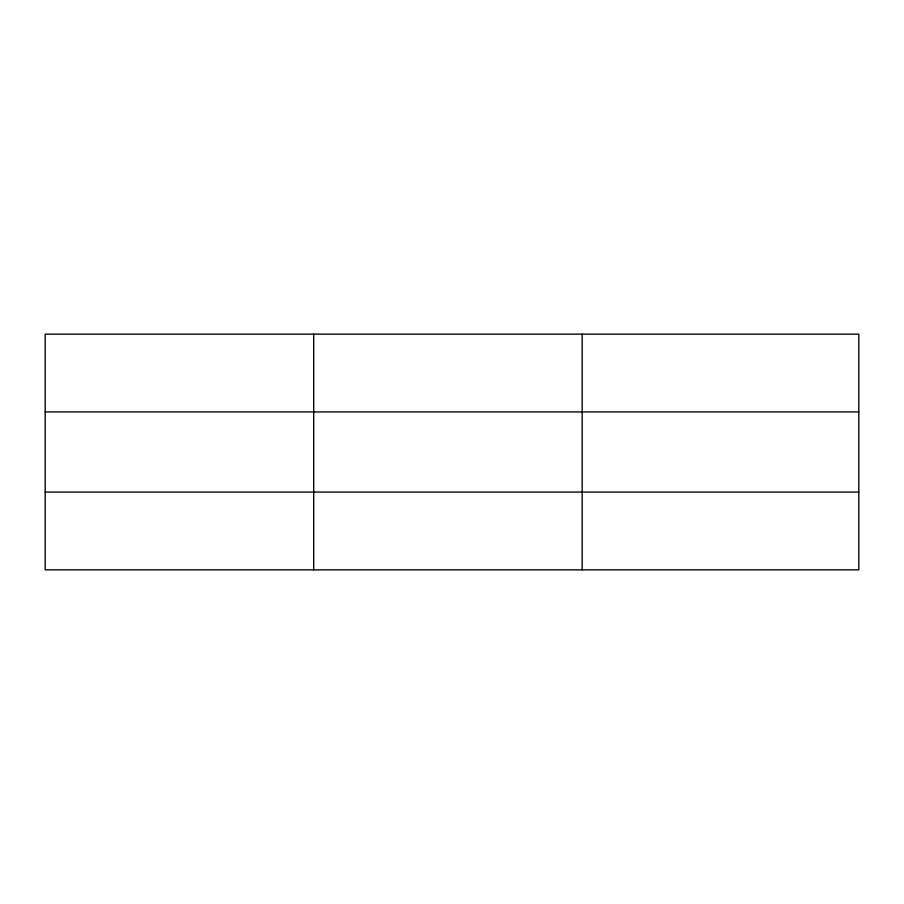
<?xml version="1.0" encoding="UTF-8"?>
<svg xmlns="http://www.w3.org/2000/svg" width="904" height="904" viewBox="0 0 904 904"><rect width="100%" height="100%" fill="white"/><g stroke="black" fill="none" stroke-linecap="round" stroke-linejoin="round"><path stroke-width="1.36" d="M313.688 569.859L313.688 334.141M582.176 569.859L582.176 334.141M858.8 411.93L858.8 334.141L45.2 334.141L45.2 569.859L858.8 569.859L858.8 411.93L45.2 411.93M45.2 492.07L858.8 492.07"/></g></svg>
